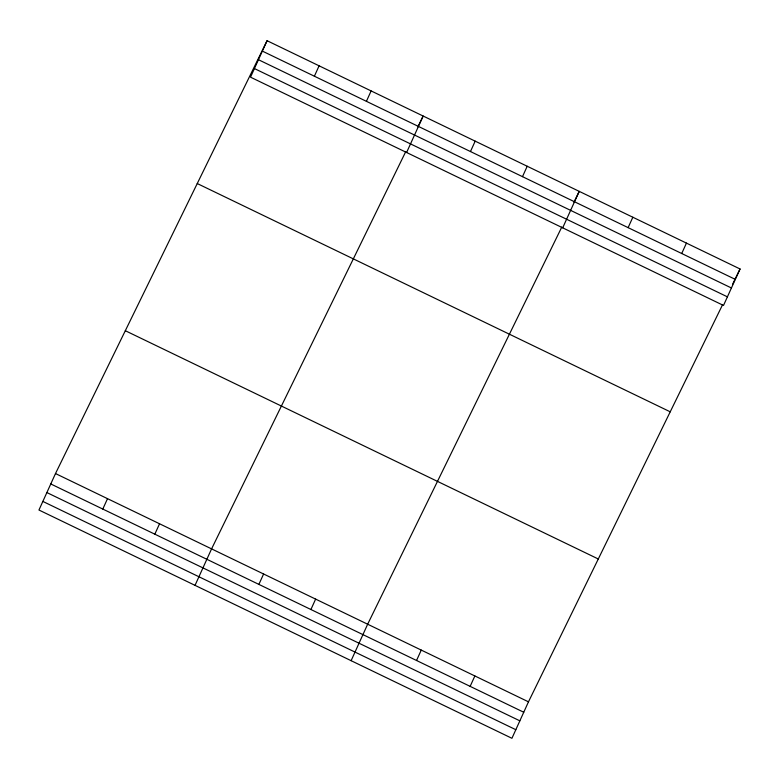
<?xml version="1.0" encoding="UTF-8"?>
<svg xmlns="http://www.w3.org/2000/svg" width="779" height="779" viewBox="0 0 779 779"><rect width="100%" height="100%" fill="white"/><g stroke="black" fill="none" stroke-linecap="round" stroke-linejoin="round"><path stroke-width="1.17" d="M267.07 40.703L250.526 77.17L723.506 305.446L740.05 268.979L267.07 40.703L55.494 473.554L38.95 510.021L511.93 738.297L528.474 701.83L722.591 304.686M102.799 509.067L107.521 498.657M314.385 76.215L319.098 65.806M154.826 534.18L159.549 523.77M366.412 101.328L371.125 90.919M195.032 585.35L211.576 548.883L405.703 151.739M406.609 152.499L423.153 116.032L417.865 126.85M258.881 584.396L263.604 573.996M470.467 151.545L475.18 141.145M310.909 609.509L315.631 599.1M522.495 176.658L527.208 166.248M351.115 660.689L367.659 624.213L561.786 227.069M562.691 227.838L579.235 191.361L573.948 202.189M416.541 660.495L421.264 650.085M628.117 227.643L632.84 217.234M470.146 686.367L474.869 675.958M681.722 253.516L686.445 243.106M732.649 284.131L740.05 268.979M262.357 51.102L735.327 279.388M258.453 59.71L731.432 287.987M254.431 68.571L727.411 296.848M197.253 183.542L670.232 411.818M125.312 330.715L598.291 558.991M55.494 473.554L528.474 701.83M50.771 483.954L523.751 712.24M46.876 492.562L519.846 720.838M42.855 501.423L515.825 729.699"/></g></svg>
